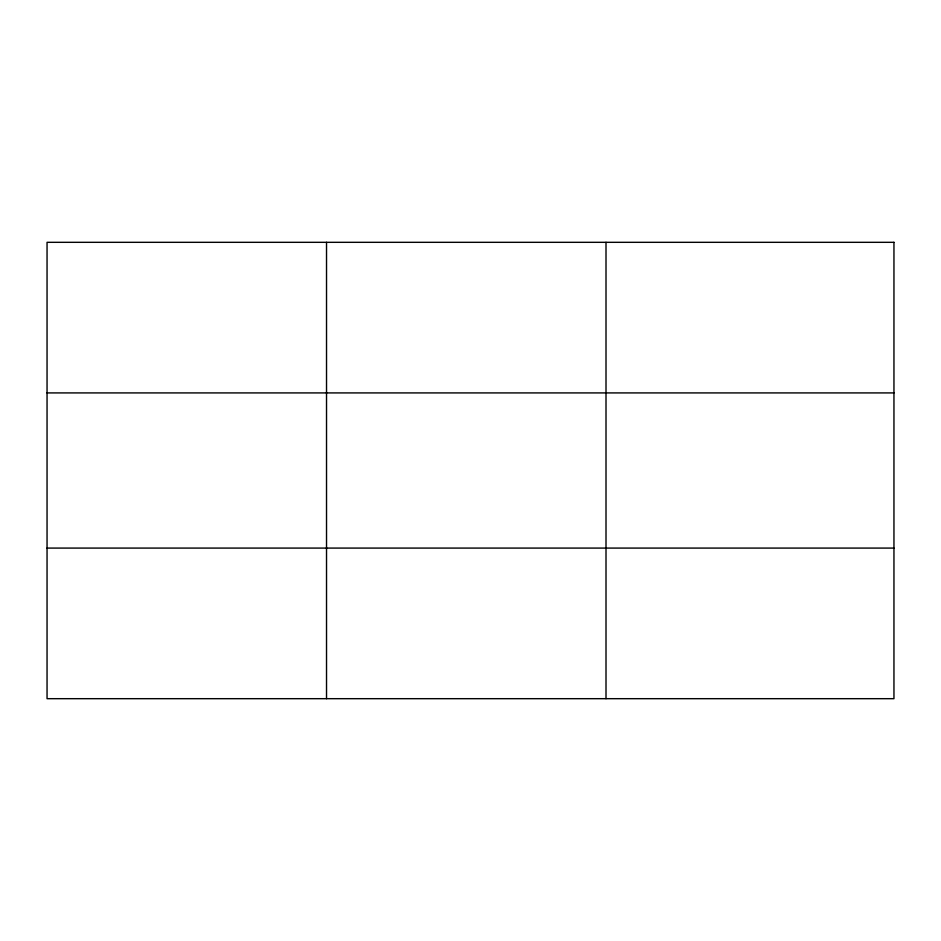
<?xml version="1.0" encoding="UTF-8"?>
<svg xmlns="http://www.w3.org/2000/svg" width="941" height="941" viewBox="0 0 941 941"><rect width="100%" height="100%" fill="white"/><g stroke="black" fill="none" stroke-linecap="round" stroke-linejoin="round"><path stroke-width="1.41" d="M326.527 242.319L326.527 698.681M606.004 242.319L606.004 698.681M47.05 392.915L893.95 392.915M47.05 548.085L893.95 548.085M893.95 242.319L893.95 698.681L47.05 698.681L47.05 242.319L893.95 242.319"/></g></svg>
